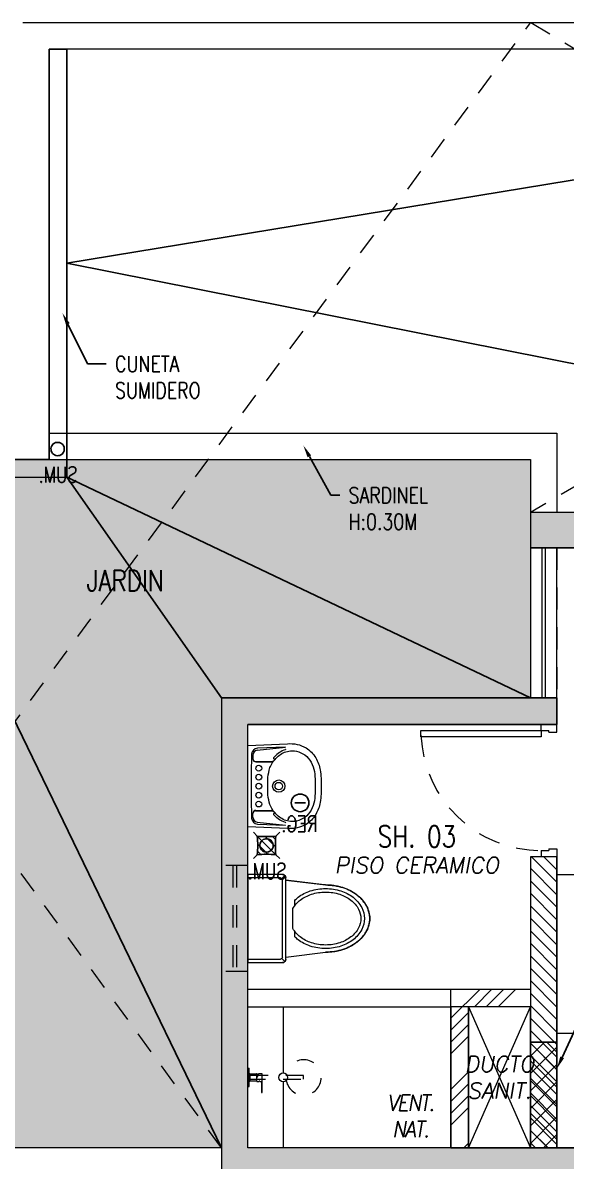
# Model space of a CAD drawing. Header units: millimetres. Extents: x -3 to 53, y -110 to 39.
# Drawn here: x 1.83 to 4.9, y -73.11 to -66.66 of the extents above; entities that cross this region are included whole.
import ezdxf
from ezdxf import colors
from ezdxf.entities.mleader import LeaderData, LeaderLine
from ezdxf.enums import TextEntityAlignment as Align
from ezdxf.math import Vec2, Vec3

# ---------------------------------------------------------------- set-up
doc = ezdxf.new("R2010")
doc.units = ezdxf.units.MM
doc.linetypes.add('HIDDEN2', pattern=[0.1875, 0.125, -0.0625])
for name, color, linetype in [('A-EST HATCH', 8, 'Continuous'), ('A-EST PLACAS', 8, 'Continuous'), ('A-EST VIGAS', 8, 'HIDDEN2'), ('A-JARDIN', 8, 'Continuous'), ('A-LINEAS', 8, 'Continuous'), ('A-MURO BAJO', 8, 'Continuous'), ('A-MURO_P10 CF', 8, 'Continuous'), ('A-MURO_P14', 8, 'Continuous'), ('A-PROYECCIONES', 8, 'HIDDEN2'), ('A-SANITARIOS', 8, 'Continuous'), ('A-TEXTO-ACABADO PISO', 8, 'Continuous'), ('A-TEXTO-INDICACIONES', 8, 'Continuous'), ('A-VIDRIOS', 8, 'Continuous'), ('DLP_MOBILIARIO', 8, 'Continuous'), ('DLP_TEXTO AMBIENTE', 8, 'Continuous')]:
    doc.layers.add(name, color=color, linetype=linetype)
doc.layers.add('A-MUROS', color=8, linetype='Continuous', lineweight=30)
doc.layers.add('DLP_MURO ALTO', color=8, linetype='Continuous', lineweight=20)
doc.styles.add('ROMANS', font='ROMANS.shx', dxfattribs={"oblique": 10})
doc.styles.add('TXT_COTAS', font='romans.shx', dxfattribs={"width": 0.8})

# ---------------------------------------------------------------- blocks, each defined once
blk = doc.blocks.new('TEXTO DUCTOS PT')
at = {"layer": 'A-TEXTO-INDICACIONES', "insert": (3.175, -6.45), "char_height": 0.09, "width": 0.4157, "attachment_point": 5, "style": 'ROMANS'}
blk.add_mtext('\\pxsm1,t16;DUCTO SANIT.', dxfattribs=at)
blk = doc.blocks.new('*U254')
at = {"color": 8}
for p, q in [((-0.0526, 0.0526), (-0.0746, 0.0746)), ((0.0526, 0.0526), (0.0746, 0.0746)), ((-0.0526, -0.0526), (0.0526, 0.0526)), ((-0.051, 0.0331), (-0.0331, 0.051)), ((-0.0501, -0.008), (0.008, 0.05)), ((-0.008, -0.05), (0.0501, 0.008)), ((-0.0526, -0.0526), (-0.0746, -0.0746)), ((0.0331, -0.051), (0.051, -0.0331)), ((0.0526, -0.0526), (0.0746, -0.0746))]:
    blk.add_line(p, q, dxfattribs=at)
for centre, major_axis, start_param, end_param in [((0, 0.5882), (0.1673, 0.5115), 3.359812, 3.55544), ((-0.5912, 0), (-0.5144, 0.1682), 3.360366, 3.554886), ((0, 0), (0.0118, 0.036), 5.813820330443059, 12.09700563762265), ((0.5912, 0), (-0.5144, 0.1682), 0.218773, 0.413293), ((0, -0.5882), (-0.5115, 0.1673), -1.352577, -1.156949)]:
    blk.add_ellipse(centre, major_axis=major_axis, ratio=1, start_param=start_param, end_param=end_param, dxfattribs=at)
at = {"layer": 'A-TEXTO-INDICACIONES', "color": 8, "style": 'ROMANS', "width": 0.75}
blk.add_text('SUM.', height=0.09, dxfattribs=at).set_placement((-0.1125, -0.1903))
blk = doc.blocks.new('*U258')
at = {"color": 8, "linetype": 'Continuous'}
blk.add_line((0.0296, 0), (-0.0296, 0), dxfattribs=at)
blk.add_circle((0, 0), 0.05, dxfattribs=at)
at = {"layer": 'A-TEXTO-INDICACIONES', "color": 8, "style": 'ROMANS', "width": 0.75}
blk.add_text('REG.', height=0.09, dxfattribs=at).set_placement((-0.0994, -0.1644))
blk = doc.blocks.new('*U253')
at = {"color": 8}
blk.add_ellipse((0, 0), major_axis=(0.0118, 0.036), ratio=1, start_param=5.813820330443059, end_param=12.09700563762265, dxfattribs=at)
at = {"layer": 'A-TEXTO-INDICACIONES', "color": 8, "style": 'ROMANS', "width": 0.75}
blk.add_text('SUM.', height=0.09, dxfattribs=at).set_placement((-0.1125, -0.1903))
blk = doc.blocks.new('TEXTO AMBIENTES AZ')
at = {"layer": 'A-TEXTO-ACABADO PISO', "color": 8, "lineweight": 0, "insert": (2.7068, -5.2026), "char_height": 0.09, "attachment_point": 2, "style": 'ROMANS'}
blk.add_mtext_dynamic_manual_height_columns('PISO CERAMICO', width=1.20225, gutter_width=12.5, heights=[0], dxfattribs=at)
at = {"layer": 'DLP_TEXTO AMBIENTE', "color": 8, "lineweight": 0, "style": 'ROMANS', "width": 0.8}
for s, p in [('JARDIN', (1.0551, -3.6958, 0)), ('SH. 03', (2.7068, -5.1452))]:
    blk.add_text(s, height=0.12, dxfattribs=at).set_placement(p, align=Align.CENTER)
blk = doc.blocks.new('ducha marsano')
at = {"color": 8, "linetype": 'HIDDEN2', "lineweight": 0, "ltscale": 0.5, "extrusion": (-4.9425e-10, -7.91123e-10, -1)}
for p, q in [((-0.01, 0), (0.01, 0)), ((0.01, 0), (0.01, -0.3155)), ((-0.0205, -0.08), (-0.0205, -0.0601)), ((-0.0155, -0.058), (-0.0157, -0.058)), ((-0.01, -0.3155), (-0.01, 0)), ((0.0225, -0.0515), (-0.0001, -0.0515)), ((0.0225, -0.0515), (0.0225, -0.0627)), ((0.021, -0.0815), (-0.019, -0.0815)), ((0.025, -0.0815), (0.021, -0.0815)), ((0.0225, -0.0682), (0.0225, -0.077)), ((0.0225, -0.077), (0.025, -0.077)), ((0.025, -0.077), (0.0771, -0.077)), ((0.0771, -0.0815), (0.025, -0.0815)), ((0.0771, -0.077), (0.0816, -0.077)), ((0.0816, -0.0815), (0.0771, -0.0815)), ((0.0816, -0.077), (0.082, -0.077)), ((0.082, -0.0815), (0.0816, -0.0815)), ((0.082, -0.077), (0.084, -0.077)), ((0.084, -0.0815), (0.082, -0.0815)), ((0.0855, -0.0785), (0.0855, -0.08)), ((0.01, -0.3155), (-0.01, -0.3155))]:
    blk.add_line(p, q, dxfattribs=at)
for centre, radius, start, end in [((-0.0004, -0.0462), 0.02, 323.95812, 354.92979), ((0.0004, -0.0462), 0.02, 185.07021, 195.2705), ((0.019, -0.08), 0.0015, 270, 360), ((-0.084, -0.0785), 0.0015, 90, 180), ((-0.084, -0.08), 0.0015, 180, 270), ((0, -0.3155), 0.1, 95.73917, 84.26083)]:
    blk.add_arc(centre, radius, start, end, dxfattribs=at)
at = {"color": 8, "linetype": 'HIDDEN2', "lineweight": 0, "ltscale": 0.5, "extrusion": (-4.94252e-10, -7.91124e-10, -1)}
blk.add_ellipse((0, -0.0515), major_axis=(-0.0225, -0.0095), ratio=0.001448, start_param=0.425436, end_param=1.567366, dxfattribs=at)
at = {"color": 8, "linetype": 'HIDDEN2', "lineweight": 0, "ltscale": 0.5}
for points, degree in [([(-0.0305, 0), (0, 0), (0.0305, 0)], 2), ([(0.0305, 0), (0.0415, 0), (0.0525, 0)], 2), ([(0.0525, 0), (0.0525, -0.0038), (0.0525, -0.0075)], 2), ([(-0.0525, 0), (-0.0525, -0.0038), (-0.0525, -0.0075)], 2), ([(-0.0525, 0), (-0.0415, 0), (-0.0305, 0)], 2), ([(-0.0525, -0.0075), (-0.0525, -0.0075), (-0.0525, -0.0075)], 2), ([(0.0305, -0.008), (0, -0.008), (-0.0305, -0.008)], 2), ([(-0.0215, -0.008), (-0.0215, -0.0093), (-0.0215, -0.0105)], 2), ([(-0.021, -0.011), (-0.007, -0.011), (0.007, -0.011), (0.021, -0.011)], 3), ([(-0.02, -0.011), (-0.02, -0.0294), (-0.02, -0.0477)], 2), ([(-0.0197, -0.048), (0, -0.048), (0.0197, -0.048)], 2), ([(0.02, -0.011), (0.02, -0.0294), (0.02, -0.0477)], 2), ([(0.0215, -0.008), (0.0215, -0.0093), (0.0215, -0.0105)], 2)]:
    blk.add_open_spline(points, degree=degree, dxfattribs=at)
for points, weights in [([(-0.0525, -0.0075), (-0.0525, -0.0075), (-0.0525, -0.0075)], [1, 0.990847086912, 0.982266230892]), ([(-0.052, -0.008), (-0.0525, -0.008), (-0.0525, -0.0075)], [1, 0.707106781193, 1]), ([(-0.0215, -0.0105), (-0.0215, -0.011), (-0.021, -0.011)], [1, 0.70710678154, 1]), ([(-0.02, -0.0477), (-0.02, -0.048), (-0.0197, -0.048)], [1, 0.707106780138, 1]), ([(0.02, -0.0477), (0.02, -0.048), (0.0197, -0.048)], [1, 0.707106779703, 1]), ([(0.0211, -0.011), (0.0211, -0.011), (0.021, -0.011)], [1, 0.992411795776, 1]), ([(0.052, -0.008), (0.0521, -0.008), (0.0521, -0.008)], [1, 0.992411795771, 1])]:
    blk.add_rational_spline(points, weights, degree=2, dxfattribs=at)
for points, knots in [([(-0.0305, -0.008), (-0.0332, -0.008), (-0.0374, -0.008), (-0.0424, -0.008), (-0.0458, -0.008), (-0.0486, -0.008), (-0.0512, -0.008), (-0.052, -0.008), (-0.052, -0.008)], [0, 0, 0, 0, 8.104572, 12.495263, 16.885954, 21.276645, 25.667336, 33.771908, 33.771908, 33.771908, 33.771908]), ([(0.0225, -0.0682), (0.0225, -0.0682), (0.0225, -0.0682), (0.0225, -0.0679), (0.0224, -0.0677), (0.0224, -0.0672), (0.0224, -0.0669), (0.0223, -0.0662), (0.0223, -0.0658), (0.0223, -0.0652), (0.0223, -0.0648), (0.0224, -0.0641), (0.0224, -0.0638), (0.0224, -0.0633), (0.0225, -0.0631), (0.0225, -0.0628), (0.0225, -0.0627), (0.0225, -0.0627)], [0.4148436, 0.4148436, 0.4148436, 0.4148436, 0.5185541, 0.5185541, 0.6222645, 0.6222645, 0.7259759, 0.7259759, 0.8296873, 0.8296873, 0.9333987, 0.9333987, 1.03711, 1.03711, 1.1408205, 1.1408205, 1.2445309, 1.2445309, 1.2445309, 1.2445309]), ([(0.052, -0.008), (0.052, -0.008), (0.0512, -0.008), (0.0486, -0.008), (0.0458, -0.008), (0.0424, -0.008), (0.0374, -0.008), (0.0332, -0.008), (0.0305, -0.008)], [0, 0, 0, 0, 8.104572, 12.495263, 16.885954, 21.276645, 25.667336, 33.771908, 33.771908, 33.771908, 33.771908])]:
    blk.add_open_spline(points, degree=3, knots=knots, dxfattribs=at)
for points, weights, degree, knots in [([(0.0211, -0.011), (0.0211, -0.011), (0.0211, -0.011), (0.0211, -0.011), (0.0214, -0.0109), (0.0215, -0.0107), (0.0215, -0.0105)], [0.918641037743, 0.918640949346, 0.918640860949, 0.918640772552, 0.789223156395, 0.789223156395, 0.918640772552], 3, [0.1238988, 0.1238988, 0.1238988, 0.1238988, 0.1238993, 0.1238993, 0.1238993, 0.78603, 0.78603, 0.78603, 0.78603]), ([(0.0521, -0.008), (0.0521, -0.008), (0.0521, -0.008), (0.0525, -0.0079), (0.0525, -0.0075)], [0.918641037749, 0.918640905153, 0.918640772558, 0.724517853988, 0.918640772558], 2, [0.1238988, 0.1238988, 0.1238988, 0.1238993, 0.1238993, 0.7860311, 0.7860311, 0.7860311])]:
    blk.add_rational_spline(points, weights, degree=degree, knots=knots, dxfattribs=at)
blk = doc.blocks.new('SIFON JET_PLANTA')
at = {"color": 8, "lineweight": 0}
for p, q in [((-0.215, 0.2181, 0), (-0.44, 0.19, 0)), ((-0.215, -0.23, 0), (-0.215, 0.23, 0)), ((-0.2091, 0.2441, 0), (-0.1921, 0.2271, 0)), ((-0.195, 0.25, 0), (0, 0.25, 0)), ((-0.195, -0.22, 0), (-0.195, 0.22, 0)), ((-0.185, 0.23, 0), (0, 0.23, 0)), ((0, 0.25, 0), (0, -0.25, 0)), ((-0.265, 0.0718, 0), (-0.265, 0.1028, 0)), ((-0.255, -0.0562, 0), (-0.255, 0.0562, 0)), ((-0.265, -0.1028, 0), (-0.265, -0.0718, 0)), ((-0.215, -0.2181, 0), (-0.44, -0.19, 0)), ((-0.2091, -0.2441, 0), (-0.1921, -0.2271, 0)), ((0, -0.25, 0), (-0.195, -0.25, 0)), ((0, -0.23, 0), (-0.185, -0.23, 0))]:
    blk.add_line(p, q, dxfattribs=at)
at = {"color": 8, "lineweight": 0, "extrusion": (-2.64698e-23, 6.61744e-24, -1)}
for p, q in [((-0.4322, 0.191, 0), (-0.215, 0.2181, 0)), ((-0.215, 0.2278, 0), (-0.2149, 0.2323, 0)), ((-0.215, 0.2234, 0), (-0.215, 0.2278, 0)), ((-0.215, 0.2181, 0), (-0.215, 0.2234, 0)), ((-0.2149, 0.2323, 0), (-0.2142, 0.2356, 0)), ((-0.2142, 0.2356, 0), (-0.2129, 0.239, 0)), ((-0.2129, 0.239, 0), (-0.211, 0.2419, 0)), ((-0.211, 0.2419, 0), (-0.2091, 0.2441, 0)), ((-0.2091, 0.2441, 0), (-0.2077, 0.2455, 0)), ((-0.2077, 0.2455, 0), (-0.2055, 0.247, 0)), ((-0.2055, 0.247, 0), (-0.2007, 0.2492, 0)), ((-0.2007, 0.2492, 0), (-0.195, 0.25, 0)), ((-0.195, 0.25, 0), (-0.195, 0.25, 0)), ((-0.195, 0.25, 0), (-0.1605, 0.25, 0)), ((-0.1605, 0.25, 0), (-0.0975, 0.25, 0)), ((-0.0975, 0.25, 0), (-0.0323, 0.25, 0)), ((-0.0323, 0.25, 0), (0, 0.25, 0)), ((0, 0.25, 0), (0, -0.25, 0)), ((-0.6251, 0.1276, 0), (-0.6206, 0.1314, 0)), ((-0.6206, 0.1314, 0), (-0.6168, 0.1344, 0)), ((-0.6168, 0.1344, 0), (-0.6106, 0.1389, 0)), ((-0.6106, 0.1389, 0), (-0.6061, 0.142, 0)), ((-0.6061, 0.142, 0), (-0.6, 0.1461, 0)), ((-0.6, 0.1461, 0), (-0.5963, 0.1484, 0)), ((-0.5963, 0.1484, 0), (-0.5908, 0.1517, 0)), ((-0.5908, 0.1517, 0), (-0.5862, 0.1543, 0)), ((-0.5862, 0.1543, 0), (-0.5794, 0.158, 0)), ((-0.5794, 0.158, 0), (-0.5693, 0.1629, 0)), ((-0.5693, 0.1629, 0), (-0.5517, 0.1703, 0)), ((-0.5517, 0.1703, 0), (-0.5465, 0.1722, 0)), ((-0.5465, 0.1722, 0), (-0.5385, 0.1749, 0)), ((-0.5385, 0.1749, 0), (-0.5346, 0.176, 0)), ((-0.5346, 0.176, 0), (-0.5265, 0.1784, 0)), ((-0.5265, 0.1784, 0), (-0.5216, 0.1797, 0)), ((-0.5216, 0.1797, 0), (-0.5148, 0.1813, 0)), ((-0.5148, 0.1813, 0), (-0.5079, 0.1829, 0)), ((-0.5079, 0.1829, 0), (-0.5016, 0.1842, 0)), ((-0.5016, 0.1842, 0), (-0.4865, 0.1867, 0)), ((-0.4865, 0.1867, 0), (-0.4763, 0.188, 0)), ((-0.4763, 0.188, 0), (-0.4726, 0.1884, 0)), ((-0.4726, 0.1884, 0), (-0.4636, 0.1892, 0)), ((-0.4636, 0.1892, 0), (-0.4549, 0.1897, 0)), ((-0.4549, 0.1897, 0), (-0.449, 0.1899, 0)), ((-0.449, 0.1899, 0), (-0.44, 0.19, 0)), ((-0.44, 0.19, 0), (-0.4322, 0.191, 0)), ((-0.6779, 0.0582, 0), (-0.6745, 0.0655, 0)), ((-0.6745, 0.0655, 0), (-0.6722, 0.0699, 0)), ((-0.6745, 0.0655, 0), (-0.6745, 0.0655, 0)), ((-0.6722, 0.0699, 0), (-0.6705, 0.0728, 0)), ((-0.6705, 0.0728, 0), (-0.669, 0.0755, 0)), ((-0.669, 0.0755, 0), (-0.6672, 0.0785, 0)), ((-0.6672, 0.0785, 0), (-0.665, 0.082, 0)), ((-0.665, 0.082, 0), (-0.6634, 0.0845, 0)), ((-0.6634, 0.0845, 0), (-0.6611, 0.088, 0)), ((-0.6611, 0.088, 0), (-0.657, 0.0936, 0)), ((-0.657, 0.0936, 0), (-0.6534, 0.0984, 0)), ((-0.657, 0.0936, 0), (-0.657, 0.0936, 0)), ((-0.6534, 0.0984, 0), (-0.6503, 0.1023, 0)), ((-0.6534, 0.0984, 0), (-0.6534, 0.0984, 0)), ((-0.6503, 0.1023, 0), (-0.6453, 0.108, 0)), ((-0.6453, 0.108, 0), (-0.6386, 0.1152, 0)), ((-0.6386, 0.1152, 0), (-0.6326, 0.121, 0)), ((-0.6326, 0.121, 0), (-0.6299, 0.1235, 0)), ((-0.6299, 0.1235, 0), (-0.6251, 0.1276, 0)), ((-0.69, 0, 0), (-0.6899, 0.0044, 0)), ((-0.6899, 0.0044, 0), (-0.6897, 0.0096, 0)), ((-0.6897, 0.0096, 0), (-0.6893, 0.014, 0)), ((-0.6893, 0.014, 0), (-0.6887, 0.0194, 0)), ((-0.6887, 0.0194, 0), (-0.6881, 0.0236, 0)), ((-0.6881, 0.0236, 0), (-0.6872, 0.0284, 0)), ((-0.6881, 0.0236, 0), (-0.6881, 0.0236, 0)), ((-0.6872, 0.0284, 0), (-0.6867, 0.031, 0)), ((-0.6867, 0.031, 0), (-0.6855, 0.0361, 0)), ((-0.6855, 0.0361, 0), (-0.6838, 0.0421, 0)), ((-0.6855, 0.0361, 0), (-0.6855, 0.0361, 0)), ((-0.6838, 0.0421, 0), (-0.6819, 0.048, 0)), ((-0.6838, 0.0421, 0), (-0.6838, 0.0421, 0)), ((-0.6819, 0.048, 0), (-0.6804, 0.0521, 0)), ((-0.6804, 0.0521, 0), (-0.6793, 0.0547, 0)), ((-0.6793, 0.0547, 0), (-0.6779, 0.0582, 0)), ((-0.6899, -0.0065, 0), (-0.69, 0, 0)), ((-0.6896, -0.0111, 0), (-0.6899, -0.0065, 0)), ((-0.6891, -0.0164, 0), (-0.6896, -0.0111, 0)), ((-0.6881, -0.0232, 0), (-0.6891, -0.0164, 0)), ((-0.6876, -0.0264, 0), (-0.6881, -0.0232, 0)), ((-0.687, -0.0296, 0), (-0.6876, -0.0264, 0)), ((-0.6864, -0.0321, 0), (-0.687, -0.0296, 0)), ((-0.6855, -0.0361, 0), (-0.6864, -0.0321, 0)), ((-0.6838, -0.0419, 0), (-0.6855, -0.0361, 0)), ((-0.6827, -0.0457, 0), (-0.6838, -0.0419, 0)), ((-0.6814, -0.0492, 0), (-0.6827, -0.0457, 0)), ((-0.6803, -0.0522, 0), (-0.6814, -0.0492, 0)), ((-0.6792, -0.0551, 0), (-0.6803, -0.0522, 0)), ((-0.6779, -0.0581, 0), (-0.6792, -0.0551, 0)), ((-0.677, -0.0602, 0), (-0.6779, -0.0581, 0)), ((-0.6751, -0.0642, 0), (-0.677, -0.0602, 0)), ((-0.6722, -0.0699, 0), (-0.6751, -0.0642, 0)), ((-0.6706, -0.0727, 0), (-0.6722, -0.0699, 0)), ((-0.6679, -0.0774, 0), (-0.6706, -0.0727, 0)), ((-0.6646, -0.0826, 0), (-0.6679, -0.0774, 0)), ((-0.6623, -0.0862, 0), (-0.6646, -0.0826, 0)), ((-0.6599, -0.0897, 0), (-0.6623, -0.0862, 0)), ((-0.6554, -0.0958, 0), (-0.6599, -0.0897, 0)), ((-0.6494, -0.1032, 0), (-0.6554, -0.0958, 0)), ((-0.6458, -0.1074, 0), (-0.6494, -0.1032, 0)), ((-0.64, -0.1137, 0), (-0.6458, -0.1074, 0)), ((-0.6379, -0.1158, 0), (-0.64, -0.1137, 0)), ((-0.6347, -0.119, 0), (-0.6379, -0.1158, 0)), ((-0.6335, -0.1201, 0), (-0.6347, -0.119, 0)), ((-0.6347, -0.119, 0), (-0.6347, -0.119, 0)), ((-0.6318, -0.1217, 0), (-0.6335, -0.1201, 0)), ((-0.6305, -0.123, 0), (-0.6318, -0.1217, 0)), ((-0.6318, -0.1217, 0), (-0.6318, -0.1217, 0)), ((-0.6288, -0.1244, 0), (-0.6305, -0.123, 0)), ((-0.6276, -0.1255, 0), (-0.6288, -0.1244, 0)), ((-0.6262, -0.1268, 0), (-0.6276, -0.1255, 0)), ((-0.6245, -0.1281, 0), (-0.6262, -0.1268, 0)), ((-0.6235, -0.1291, 0), (-0.6245, -0.1281, 0)), ((-0.6245, -0.1281, 0), (-0.6245, -0.1281, 0)), ((-0.6223, -0.13, 0), (-0.6235, -0.1291, 0)), ((-0.6215, -0.1307, 0), (-0.6223, -0.13, 0)), ((-0.6204, -0.1315, 0), (-0.6215, -0.1307, 0)), ((-0.6193, -0.1324, 0), (-0.6204, -0.1315, 0)), ((-0.6179, -0.1335, 0), (-0.6193, -0.1324, 0)), ((-0.6168, -0.1344, 0), (-0.6179, -0.1335, 0)), ((-0.6153, -0.1355, 0), (-0.6168, -0.1344, 0)), ((-0.6142, -0.1363, 0), (-0.6153, -0.1355, 0)), ((-0.612, -0.1379, 0), (-0.6142, -0.1363, 0)), ((-0.6086, -0.1403, 0), (-0.612, -0.1379, 0)), ((-0.607, -0.1415, 0), (-0.6086, -0.1403, 0)), ((-0.6058, -0.1422, 0), (-0.607, -0.1415, 0)), ((-0.6039, -0.1435, 0), (-0.6058, -0.1422, 0)), ((-0.602, -0.1448, 0), (-0.6039, -0.1435, 0)), ((-0.6004, -0.1458, 0), (-0.602, -0.1448, 0)), ((-0.5987, -0.1469, 0), (-0.6004, -0.1458, 0)), ((-0.5964, -0.1483, 0), (-0.5987, -0.1469, 0)), ((-0.595, -0.1492, 0), (-0.5964, -0.1483, 0)), ((-0.5936, -0.15, 0), (-0.595, -0.1492, 0)), ((-0.5918, -0.1511, 0), (-0.5936, -0.15, 0)), ((-0.5896, -0.1524, 0), (-0.5918, -0.1511, 0)), ((-0.5871, -0.1538, 0), (-0.5896, -0.1524, 0)), ((-0.5833, -0.1559, 0), (-0.5871, -0.1538, 0)), ((-0.5781, -0.1587, 0), (-0.5833, -0.1559, 0)), ((-0.5759, -0.1598, 0), (-0.5781, -0.1587, 0)), ((-0.5738, -0.1608, 0), (-0.5759, -0.1598, 0)), ((-0.5702, -0.1625, 0), (-0.5738, -0.1608, 0)), ((-0.5675, -0.1637, 0), (-0.5702, -0.1625, 0)), ((-0.5659, -0.1645, 0), (-0.5675, -0.1637, 0)), ((-0.5644, -0.1652, 0), (-0.5659, -0.1645, 0)), ((-0.5614, -0.1664, 0), (-0.5644, -0.1652, 0)), ((-0.5598, -0.1671, 0), (-0.5614, -0.1664, 0)), ((-0.5568, -0.1683, 0), (-0.5598, -0.1671, 0)), ((-0.5543, -0.1693, 0), (-0.5568, -0.1683, 0)), ((-0.551, -0.1706, 0), (-0.5543, -0.1693, 0)), ((-0.5491, -0.1713, 0), (-0.551, -0.1706, 0)), ((-0.5465, -0.1722, 0), (-0.5491, -0.1713, 0)), ((-0.5449, -0.1728, 0), (-0.5465, -0.1722, 0)), ((-0.5428, -0.1735, 0), (-0.5449, -0.1728, 0)), ((-0.5412, -0.174, 0), (-0.5428, -0.1735, 0)), ((-0.5385, -0.1749, 0), (-0.5412, -0.174, 0)), ((-0.5352, -0.1759, 0), (-0.5385, -0.1749, 0)), ((-0.5385, -0.1749, 0), (-0.5385, -0.1749, 0)), ((-0.5321, -0.1768, 0), (-0.5352, -0.1759, 0)), ((-0.5296, -0.1775, 0), (-0.5321, -0.1768, 0)), ((-0.5267, -0.1783, 0), (-0.5296, -0.1775, 0)), ((-0.5238, -0.1791, 0), (-0.5267, -0.1783, 0)), ((-0.5267, -0.1783, 0), (-0.5267, -0.1783, 0)), ((-0.5217, -0.1796, 0), (-0.5238, -0.1791, 0)), ((-0.5177, -0.1807, 0), (-0.5217, -0.1796, 0)), ((-0.5151, -0.1813, 0), (-0.5177, -0.1807, 0)), ((-0.5118, -0.1821, 0), (-0.5151, -0.1813, 0)), ((-0.5094, -0.1826, 0), (-0.5118, -0.1821, 0)), ((-0.5066, -0.1832, 0), (-0.5094, -0.1826, 0)), ((-0.5022, -0.184, 0), (-0.5066, -0.1832, 0)), ((-0.4974, -0.1849, 0), (-0.5022, -0.184, 0)), ((-0.495, -0.1854, 0), (-0.4974, -0.1849, 0)), ((-0.4974, -0.1849, 0), (-0.4974, -0.1849, 0)), ((-0.4936, -0.1856, 0), (-0.495, -0.1854, 0)), ((-0.4916, -0.1859, 0), (-0.4936, -0.1856, 0)), ((-0.4884, -0.1864, 0), (-0.4916, -0.1859, 0)), ((-0.4862, -0.1867, 0), (-0.4884, -0.1864, 0)), ((-0.4824, -0.1872, 0), (-0.4862, -0.1867, 0)), ((-0.4812, -0.1874, 0), (-0.4824, -0.1872, 0)), ((-0.4785, -0.1877, 0), (-0.4812, -0.1874, 0)), ((-0.4761, -0.188, 0), (-0.4785, -0.1877, 0)), ((-0.4735, -0.1883, 0), (-0.4761, -0.188, 0)), ((-0.4695, -0.1887, 0), (-0.4735, -0.1883, 0)), ((-0.4651, -0.189, 0), (-0.4695, -0.1887, 0)), ((-0.4639, -0.1891, 0), (-0.4651, -0.189, 0)), ((-0.4651, -0.189, 0), (-0.4651, -0.189, 0)), ((-0.4619, -0.1893, 0), (-0.4639, -0.1891, 0)), ((-0.4592, -0.1894, 0), (-0.4619, -0.1893, 0)), ((-0.4568, -0.1896, 0), (-0.4592, -0.1894, 0)), ((-0.455, -0.1897, 0), (-0.4568, -0.1896, 0)), ((-0.4518, -0.1898, 0), (-0.455, -0.1897, 0)), ((-0.449, -0.1899, 0), (-0.4518, -0.1898, 0)), ((-0.4467, -0.1899, 0), (-0.449, -0.1899, 0)), ((-0.4428, -0.19, 0), (-0.4467, -0.1899, 0)), ((-0.44, -0.19, 0), (-0.4428, -0.19, 0)), ((-0.215, -0.2181, 0), (-0.44, -0.19, 0)), ((-0.215, -0.227, 0), (-0.215, -0.2181, 0)), ((-0.215, -0.23, 0), (-0.215, -0.227, 0)), ((-0.2147, -0.2335, 0), (-0.215, -0.23, 0)), ((-0.2138, -0.2369, 0), (-0.2147, -0.2335, 0)), ((-0.2126, -0.2395, 0), (-0.2138, -0.2369, 0)), ((-0.2138, -0.2369, 0), (-0.2138, -0.2369, 0)), ((-0.2108, -0.2423, 0), (-0.2126, -0.2395, 0)), ((-0.2126, -0.2395, 0), (-0.2126, -0.2395, 0)), ((-0.2091, -0.2441, 0), (-0.2108, -0.2423, 0)), ((-0.2108, -0.2423, 0), (-0.2108, -0.2423, 0)), ((-0.2108, -0.2423, 0), (-0.2108, -0.2423, 0)), ((-0.209, -0.244, 0), (-0.2091, -0.2441, 0)), ((-0.2067, -0.2462, 0), (-0.209, -0.244, 0)), ((-0.209, -0.244, 0), (-0.209, -0.244, 0)), ((-0.2029, -0.2484, 0), (-0.2067, -0.2462, 0)), ((-0.2067, -0.2462, 0), (-0.2067, -0.2462, 0)), ((-0.1995, -0.2495, 0), (-0.2029, -0.2484, 0)), ((-0.2029, -0.2484, 0), (-0.2029, -0.2484, 0)), ((-0.195, -0.25, 0), (-0.1995, -0.2495, 0)), ((0, -0.25, 0), (-0.195, -0.25, 0))]:
    blk.add_line(p, q, dxfattribs=at)
at = {"color": 8, "lineweight": 0, "elevation": 0}
for points in [[(-0.265, 0.1028, 0.0362), (-0.2844, 0.1202, 0.08725), (-0.3535, 0.1565, 0.077598), (-0.44, 0.17, 0.077598), (-0.5265, 0.1565, 0.08725), (-0.5956, 0.1202, 0.105601), (-0.6443, 0.0627, 0.12364), (-0.66, 0, 0.12364), (-0.6443, -0.0627, 0.105601), (-0.5956, -0.1202, 0.08725), (-0.5265, -0.1565, 0.077598), (-0.44, -0.17, 0.077598)], [(-0.255, 0.0562, 0.100268), (-0.2967, 0.1044, 0.08725), (-0.3596, 0.1374, 0.077598), (-0.44, 0.15, 0.077598), (-0.5204, 0.1374, 0.08725), (-0.5833, 0.1044, 0.105601), (-0.6266, 0.0532, 0.12364), (-0.64, 0, 0.12364), (-0.6266, -0.0532, 0.105601), (-0.5833, -0.1044, 0.08725), (-0.5204, -0.1374, 0.077598), (-0.44, -0.15, 0.077598)], [(-0.44, -0.15, 0.077598), (-0.3596, -0.1374, 0.08725), (-0.2967, -0.1044, 0.100268), (-0.255, -0.0562, 0.12364)], [(-0.44, -0.17, 0.077598), (-0.3535, -0.1565, 0.08725), (-0.2844, -0.1202, 0.0362), (-0.265, -0.1028, 0.12364)]]:
    blk.add_lwpolyline(points, format="xyb", dxfattribs=at)
at = {"color": 8, "lineweight": 0}
for centre, radius, start, end in [((-0.195, 0.23, 0), 0.02, 90, 180), ((-0.185, 0.22, 0), 0.01, 90, 180), ((-0.4939, -0.0273, 0), 0.203, 127.23483, 151.40883), ((-0.4613, -0.0702, 0), 0.257, 107.47412, 127.23483), ((-0.44, -0.1379, 0), 0.3279, 90, 107.47412), ((-0.544, 0, 0), 0.146, 151.40883, 180), ((-0.544, 0, 0), 0.146, 180, 208.59117), ((-0.4939, 0.0273, 0), 0.203, 208.59117, 232.76517), ((-0.4613, 0.0702, 0), 0.257, 232.76517, 252.52588), ((-0.44, 0.1379, 0), 0.3279, 252.52588, 270), ((-0.195, -0.23, 0), 0.02, 180, 270), ((-0.185, -0.22, 0), 0.01, 180, 270)]:
    blk.add_arc(centre, radius, start, end, dxfattribs=at)
blk = doc.blocks.new('BOWL-ITALGRIF_VARADERO_01')
at = {"color": 8, "lineweight": 0}
for p, q in [((-0.2032, -0.1971), (-0.2208, -0.038)), ((0.2032, -0.1971), (0.2208, -0.038)), ((-0.1404, -0.2077), (-0.1424, -0.1083)), ((-0.1375, -0.205), (-0.1375, -0.1117)), ((0.1375, -0.205), (0.1375, -0.1117)), ((0.1404, -0.2077), (0.1424, -0.1083)), ((-0.1753, -0.222), (-0.1544, -0.222)), ((0.1753, -0.222), (0.1544, -0.222))]:
    blk.add_line(p, q, dxfattribs=at)
for points in [[(-0.0917, 0.1589, -0.02989), (-0.0456, 0.1646, -0.007822), (0.0456, 0.1646, -0.02989), (0.0918, 0.1589, -0.091737), (0.1601, 0.1343, -0.112496), (0.2175, 0.0792, -0.147885), (0.2402, -0.0257), (0.23, -0.25), (-0.23, -0.25), (-0.2402, -0.0257, -0.147885), (-0.2175, 0.0792, -0.112496), (-0.1601, 0.1343, -0.091737)], [(-0.0496, -0.1363, -0.062677), (-0.1048, -0.1249, -0.110639), (-0.1576, -0.091, -0.120976), (-0.195, -0.0344, -0.061198), (-0.2, 0, -0.21707), (-0.1593, 0.092, -0.174983), (-0.0545, 0.1298, -0.010618), (0, 0.131, -0.010618), (0.0545, 0.1298, -0.174983), (0.1593, 0.092, -0.21707), (0.2, 0, -0.061198), (0.195, -0.0344, -0.120976), (0.1576, -0.091, -0.110639), (0.1048, -0.1249, -0.062677), (0.0496, -0.1363, -0.017583), (0, -0.138, -0.017583)]]:
    blk.add_lwpolyline(points, format="xyb", close=True, dxfattribs=at)
for points in [[(-0.2216, -0.0381), (-0.2145, -0.1954, 0.390823), (-0.1807, -0.2288, 0.017524), (0.1807, -0.2288, 0.390823), (0.2145, -0.1954), (0.2216, -0.0381)], [(-0.2072, -0.035, 0.005), (-0.2064, -0.038, 0.121292), (-0.166, -0.0996, 0.007977), (-0.1624, -0.1031)], [(0.2072, -0.035, -0.005), (0.2064, -0.038, -0.121292), (0.166, -0.0996, -0.007977), (0.1624, -0.1031)]]:
    blk.add_lwpolyline(points, format="xyb", dxfattribs=at)
for centre, radius in [((0, -0.075), 0.035), ((0, -0.075), 0.0215), ((-0.1015, -0.1885), 0.0165), ((-0.051, -0.1885), 0.0165), ((0, -0.1885), 0.0165), ((0.051, -0.1885), 0.0165), ((0.1015, -0.1885), 0.0165)]:
    blk.add_circle(centre, radius, dxfattribs=at)
for centre, radius, start, end in [((-0.1583, -0.0987), 0.006, 226.64309, 46.64309), ((-0.1404, -0.1083), 0.002, 54.36186, 181.13739), ((-0.1355, -0.1117), 0.002, 56.71088, 180), ((0.1048, -0.1249), 9.094947017729287e-16, 0, 217.6714), ((0.1355, -0.1117), 0.002, 0, 123.28912), ((0.1404, -0.1083), 0.002, 358.86261, 125.63814), ((0.1583, -0.0987), 0.006, 133.35691, 313.35691), ((-0.1753, -0.194), 0.028, 186.31112, 270), ((-0.1545, -0.205), 0.017, 270, 0), ((-0.1544, -0.208), 0.014, 270, 1.13739), ((0.1545, -0.205), 0.017, 180, 270), ((0.1544, -0.208), 0.014, 178.86261, 270), ((0.1753, -0.194), 0.028, 270, 353.68888)]:
    blk.add_arc(centre, radius, start, end, dxfattribs=at)
blk = doc.blocks.new('*U144')
at = {"color": 8, "lineweight": 0}
for p, q in [((0.01, 0.705), (0.01, 0.75)), ((0.1, 0.715), (0.055, 0.715)), ((0.055, 0.705), (0.055, 0.715)), ((0.1, 0.715), (0.1, 0.75)), ((0.055, 0.705), (0.01, 0.705)), ((0.055, 0.045), (0.01, 0.045)), ((0.01, 0.045), (0.01, 0)), ((0.055, 0.045), (0.055, 0.035)), ((0.1, 0.035), (0.055, 0.035)), ((0.1, 0.035), (0.1, 0))]:
    blk.add_line(p, q, dxfattribs=at)
blk.add_lwpolyline([(0.78, 0.07), (0.78, 0.035), (0.1, 0.035), (0.1, 0.07)], close=True, dxfattribs=at)
at = {"color": 8, "linetype": 'HIDDEN2', "lineweight": 0}
blk.add_arc((0.0996, 0.0341), 0.6809, 2.23015, 89.96723, dxfattribs=at)
blk = doc.blocks.new('SOFA SEC')
at = {"color": 8, "lineweight": 0}
for p, q in [((0, 0.65), (0.1, 0.65)), ((0.1, 0.65), (0.1, 0.1)), ((0.5, 0.65), (0.1, 0.65)), ((0.75, 0.65), (0.75, 0.1)), ((1.4, 0.65), (1.4, 0.1)), ((0.1, 0.1), (2.05, 0.1))]:
    blk.add_line(p, q, dxfattribs=at)
blk.add_lwpolyline([(0.5, 1.55), (0.5, 0.65), (2.05, 0.65), (2.05, 0), (0, 0), (0, 1.55)], close=True, dxfattribs=at)
blk = doc.blocks.new('DPTO 65_D2')
at = {"layer": 'A-EST VIGAS', "color": 8, "lineweight": 0}
for p, q in [((-5.7501, 1.6, 0), (-5.9001, 1.6)), ((-5.8351, 1.6, 0), (-5.8351, 1, 0)), ((-5.8151, 1.6, 0), (-5.8151, 1, 0)), ((-5.7501, 1, 0), (-5.9001, 1))]:
    blk.add_line(p, q, dxfattribs=at)
at = {"layer": 'A-LINEAS', "color": 8, "lineweight": 0}
for p, q in [((-5.5501, 0.8), (-5.5501, 0.425)), ((-4.5001, 0.8), (-4.1501, 0)), ((-4.5001, 0), (-4.1501, 0.8)), ((-5.5501, 0.375), (-5.5501, 0))]:
    blk.add_line(p, q, dxfattribs=at)
blk.add_circle((-5.5501, 0.4, 0), 0.025, dxfattribs=at)
at = {"layer": 'A-MURO BAJO', "color": 8, "lineweight": 0}
for p, q in [((1.4999, 6.375), (-7.0251, 6.375)), ((0.5999, 6.225), (-6.8751, 6.225)), ((-6.8751, 6.225), (-6.8751, 3.9)), ((-6.8751, 3.9), (-8.7001, 3.9)), ((-4.1501, 3.4), (-4.1501, 2.55)), ((-4.0001, 2.55), (-4.0001, 3.4)), ((-5.7501, 0.9), (-4.6001, 0.9)), ((-5.7501, 0.8), (-4.6001, 0.8))]:
    blk.add_line(p, q, dxfattribs=at)
at = {"layer": 'A-MUROS', "color": 8, "lineweight": 0}
for p, q in [((-4.1501, 3.6), (-4.1501, 3.4)), ((-2.55, 3.6), (-4.1501, 3.6)), ((-2.55, 3.4), (-4.1501, 3.4)), ((-5.9001, 2.55), (-4.0001, 2.55)), ((-5.9001, 2.55), (-5.9001, -0.075)), ((-4.0001, 2.55), (-4.0001, 2.4)), ((-5.7501, 0), (-5.7501, 2.4)), ((-4.0001, 2.4), (-5.7501, 2.4, 0)), ((-4.1501, 1.65), (-4.1501, 0.9)), ((-4.0001, 1.65), (-4.1501, 1.65, 0)), ((-4.0001, 1.65), (-4.0001, 0)), ((-4.6001, 0), (-4.6001, 0.9)), ((-4.6001, 0.9), (-4.1501, 0.9)), ((-4.1501, 0.8, 0), (-4.5001, 0.8, 0)), ((-4.5001, 0.8, 0), (-4.5001, 0, 0)), ((-4.1501, 0, 0), (-4.1501, 0.8, 0)), ((-4.6001, 0), (-5.7501, 0)), ((-4.5001, 0, 0), (-4.1501, 0, 0)), ((-4.0001, 0), (1.4999, 0))]:
    blk.add_line(p, q, dxfattribs=at)
at = {"layer": 'A-PROYECCIONES', "color": 8, "lineweight": 0}
blk.add_line((-5.9001, 0), (-8.8501, 4.05), dxfattribs=at)
for points in [[(-8.8501, 0), (-4.1501, 6.375)], [(0.5999, 6.375), (-4.1501, 3.6)], [(0.6, 3.55), (-4.1501, 6.375)]]:
    blk.add_lwpolyline(points, dxfattribs=at)
at = {"layer": 'A-VIDRIOS', "color": 8, "lineweight": 0}
for p, q in [((-4.0851, 3.4), (-4.0851, 2.55)), ((-4.0651, 2.55), (-4.0651, 3.4))]:
    blk.add_line(p, q, dxfattribs=at)
at = {"layer": 'DLP_MURO ALTO', "color": 8, "lineweight": 0}
blk.add_line((-5.9001, 0), (-8.8501, 0), dxfattribs=at)
at = {"layer": 'A-SANITARIOS', "color": 8, "lineweight": 0, "rotation": 270}
blk.add_blockref('BOWL-ITALGRIF_VARADERO_01', (-5.5001, 2.05, 0), dxfattribs=at)
at = {"layer": 'A-SANITARIOS', "color": 8, "lineweight": 0, "extrusion": (-3.60286e-08, 4.49068e-08, -1), "zscale": -1, "rotation": 1.33122320889257e-06}
blk.add_blockref('SIFON JET_PLANTA', (5.7501, 1.3, 0), dxfattribs=at)
at = {"layer": 'A-SANITARIOS', "color": 8, "lineweight": 0, "extrusion": (7.91123e-10, 4.9425e-10, -1), "rotation": 270.0000007003572}
blk.add_blockref('ducha marsano', (5.7501, 0.4, 0), dxfattribs=at)
at = {"layer": 'DLP_MOBILIARIO', "color": 8, "lineweight": 0}
for name, p, rotation in [('*U144', (-3.9901, 2.4), 180), ('SOFA SEC', (-4.0001, 0), 359.9995671478982)]:
    blk.add_blockref(name, p, dxfattribs=dict(at, rotation=rotation))
blk = doc.blocks.new('Estruc_AZ')
at = {"layer": 'A-EST HATCH', "lineweight": 0}
h = blk.add_hatch(color=8, dxfattribs=at)
h.dxf.hatch_style = 1
h.paths.add_polyline_path([(-6.3, -0.45), (-4.7, -0.45), (-4.7, -0.65), (-6.3, -0.65)])
h.paths.add_polyline_path([(-6.3, -7.6), (-4.7, -7.6), (-4.7, -7.8), (-6.3, -7.8)])
h.paths.add_polyline_path([(-2.95, -6.75), (-4.85, -6.75), (-4.85, -6.6), (-3.1, -6.6), (-3.1, -4.2), (-8.8501, -4.2), (-8.8501, -4.05), (-3.1, -4.05), (-3.1, -1.65), (-4.85, -1.65), (-4.85, -1.5), (-2.95, -1.5)])
at = {"layer": 'A-EST PLACAS', "color": 8, "lineweight": 0}
for points in [[(-6.3, -0.45), (-4.7, -0.45), (-4.7, -0.65), (-6.3, -0.65)], [(-2.95, -6.75), (-4.85, -6.75), (-4.85, -6.6), (-3.1, -6.6), (-3.1, -4.2), (-8.8501, -4.2), (-8.8501, -4.05), (-3.1, -4.05), (-3.1, -1.65), (-4.85, -1.65), (-4.85, -1.5), (-2.95, -1.5)]]:
    blk.add_lwpolyline(points, close=True, dxfattribs=at)
at = {"layer": 'A-EST VIGAS', "color": 8, "lineweight": 0}
for p, q in [((-4.85, -0.65), (-4.85, -1.5)), ((-4.7, -0.65), (-4.7, -1.5))]:
    blk.add_line(p, q, dxfattribs=at)
blk = doc.blocks.new('TEXTO NOTAS AZ')
at = {"layer": 'A-TEXTO-INDICACIONES', "color": 8, "lineweight": 0, "insert": (2.6718, -6.6688), "char_height": 0.09, "width": 0.4157, "attachment_point": 5, "style": 'ROMANS'}
blk.add_mtext('\\pxsm1,qc,t16;{\\W0.9;\\T0.9;VENT. NAT.}', dxfattribs=at)
at = {"layer": 'A-TEXTO-INDICACIONES', "color": 8, "lineweight": 0}
ml = blk.add_multileader_mtext('Standard', dxfattribs=at)
ml.set_content('\\pxsm1;PARAPETO\\P\\pt16;H:1.40M', color=8, style='TXT_COTAS')
ml.set_leader_properties(color=7)
ml.build(insert=Vec2(0, 0))
ml.multileader.update_dxf_attribs({"dogleg_length": 0.05, "arrow_head_size": 0.07})
ctx = ml.context
ctx.base_point, ctx.char_height, ctx.arrow_head_size, ctx.landing_gap_size, ctx.plane_origin = Vec3(-0.3131, -3.2553), 0.09, 0.07, 0.05, Vec3(-0.7568, -3.1784)
notes = []
notes.append((ctx, [(0, (1, 1, 0), (-0.3631, -3.2553), (1, 0), 0.05, [(0, [(-0.6217, -2.8695)], 0, [])])]))
ctx.mtext.insert, ctx.mtext.rotation, ctx.mtext.width, ctx.mtext.defined_height, ctx.mtext.flow_direction = Vec3(-0.2631, -3.2103), 6.283185, 1.024058, 0.5146, 5
ml = blk.add_multileader_mtext('Standard', dxfattribs=at)
ml.set_content('\\pxsm1,t16;SARDINEL H:0.30M', color=8, style='TXT_COTAS')
ml.set_leader_properties(color=7)
ml.build(insert=Vec2(0, 0))
ml.multileader.update_dxf_attribs({"dogleg_length": 0.05, "arrow_head_size": 0.07})
ctx = ml.context
ctx.base_point, ctx.char_height, ctx.arrow_head_size, ctx.landing_gap_size, ctx.plane_origin = Vec3(2.2703, -3.152), 0.09, 0.07, 0.05, Vec3(3.2936, -3.1791)
notes.append((ctx, [(1, (1, 1, 0), (2.2203, -3.152), (1, 0), 0.05, [(0, [(2.0641, -2.8701)], 0, [])])]))
ctx.mtext.insert, ctx.mtext.width, ctx.mtext.defined_height, ctx.mtext.flow_direction = Vec3(2.3203, -3.107), 0.570987, 0.5146, 5
for ctx, leaders in notes:
    for number, flags, end, landing, length, lines in leaders:
        leader = LeaderData()
        leader.index, (leader.has_last_leader_line, leader.has_dogleg_vector, leader.attachment_direction) = number, flags
        leader.last_leader_point, leader.dogleg_vector, leader.dogleg_length = Vec3(end), Vec3(landing), length
        for number, points, colour, breaks in lines:
            line = LeaderLine()
            line.index, line.vertices, line.color, line.breaks = number, Vec3.list(points), colors.encode_raw_color(colour), breaks
            leader.lines.append(line)
        ctx.leaders.append(leader)
blk = doc.blocks.new('IISS-AZ')
at = {"color": 8}
for p, q in [((-39.2498, -0.625, 0), (-46.6248, -1.8375, 0)), ((-46.6248, -1.8375, 0), (-39.2498, -3.2999, 0)), ((-45.7498, -6.85, 0), (-47.5873, -3.053, 0)), ((-43.9998, -4.3, 0), (-46.6248, -3.05, 0)), ((-46.6248, -3.05, 0), (-45.7498, -4.3, 0))]:
    blk.add_line(p, q, dxfattribs=at)
at = {"elevation": 0}
blk.add_lwpolyline([(-46.6248, -0.625), (-46.7248, -0.625), (-46.7248, -2.95), (-48.5498, -2.9559), (-48.5499, -3.0559), (-46.6248, -3.05)], close=True, dxfattribs=at)
at = {"ltscale": 0.05, "xscale": -1}
for name, p in [('*U253', (-46.6773, -2.8899, 0)), ('*U258', (-45.3043, -4.8947, 0)), ('*U254', (-45.4943, -5.136, 0))]:
    blk.add_blockref(name, p, dxfattribs=at)
at = {"layer": 'A-TEXTO-INDICACIONES'}
ml = blk.add_multileader_mtext('Standard', dxfattribs=at)
ml.set_content('\\pxsm1,t16;CUNETA SUMIDERO', color=256, style='TXT_COTAS')
ml.set_leader_properties(color=7)
ml.build(insert=Vec2(0, 0))
ml.multileader.update_dxf_attribs({"dogleg_length": 0.05, "arrow_head_size": 0.07})
ctx = ml.context
ctx.base_point, ctx.char_height, ctx.arrow_head_size, ctx.landing_gap_size, ctx.plane_origin = Vec3(-46.4022, -2.4081, 0), 0.09, 0.07, 0.05, Vec3(-46.8002, -2.0327, 0)
notes = []
notes.append((ctx, [(0, (1, 1, 0), (-46.5092, -2.4081, 0), (1, 0), 0.107, [(0, [(-46.6503, -2.1193, 0)], 0, [])])]))
ctx.mtext.insert, ctx.mtext.width, ctx.mtext.defined_height, ctx.mtext.flow_direction = Vec3(-46.3522, -2.3631, 0), 0.583248, 0.8046, 5
for ctx, leaders in notes:
    for number, flags, end, landing, length, lines in leaders:
        leader = LeaderData()
        leader.index, (leader.has_last_leader_line, leader.has_dogleg_vector, leader.attachment_direction) = number, flags
        leader.last_leader_point, leader.dogleg_vector, leader.dogleg_length = Vec3(end), Vec3(landing), length
        for number, points, colour, breaks in lines:
            line = LeaderLine()
            line.index, line.vertices, line.color, line.breaks = number, Vec3.list(points), colors.encode_raw_color(colour), breaks
            leader.lines.append(line)
        ctx.leaders.append(leader)
blk = doc.blocks.new('arq.')
h = blk.add_hatch()
h.set_pattern_fill('_USER', color=8, scale=0.07, angle=135, double=1, pattern_type=0)
h.set_pattern_definition([(135, (63.192965, -71.1388), (-0.04949747, -0.04949747), []), (225, (63.192965, -71.1388), (0.04949747, -0.04949747), [])])
h.paths.add_polyline_path([(105.9127, -71.1388), (105.9127, -70.5388), (106.0627, -70.5388), (106.0627, -71.1388)])
at = {"layer": 'A-JARDIN', "ltscale": 0.5}
h = blk.add_hatch(dxfattribs=at)
h.set_pattern_fill('AR-SAND', color=8, scale=0.0025)
h.set_pattern_definition([(37.5, (166.04783, -0.33881), (-0.00400008, 0.12235331), [0, -0.09652, 0, -0.10795, 0, -0.1031875]), (7.5, (166.04783, -0.33881), (0.11238082, 0.17920628), [0, -0.05207, 0, -0.086995, 0, -0.0333375]), (327.5, (165.96972, -0.33881), (0.19774809, 0.0003593), [0, -0.03175, 0, -0.1143, 0, -0.149225]), (317.5, (165.96972, -0.33881), (0.1908891, 0.05573233), [0, -0.015875, 0, -0.07493, 0, -0.085725])])
h.paths.add_polyline_path([(101.3627, -67.2389), (101.3625, -71.1388), (104.1625, -71.1388), (104.1625, -68.5888), (105.9125, -68.5888), (105.9125, -67.5388), (105.9125, -67.2389)])
h.paths.add_polyline_path([(101.3627, -75.1888), (101.3625, -71.2888), (104.1625, -71.2888), (104.1625, -73.8388), (105.9125, -73.8388), (105.9125, -74.8888), (105.9104, -75.1889), (104.5479, -75.1889), (103.1877, -75.1888)])
h.paths.add_polyline_path([(121.0629, -64.9138), (124.1125, -64.9138), (124.1125, -69.0638), (123.5125, -69.0638), (123.5125, -70.4638), (121.0627, -70.4638), (121.0627, -70.6139), (121.0625, -70.6139), (121.0625, -69.4639), (120.4125, -69.4639), (120.4125, -69.7888), (117.9625, -69.7889), (117.9625, -67.7388), (121.0629, -67.7388)])
h.paths.add_polyline_path([(121.5125, -77.5139), (124.1125, -77.5139), (124.1125, -71.9638), (121.5129, -71.9638), (121.5129, -71.8139), (121.5125, -71.8139), (121.5125, -72.9639), (120.4125, -72.9639), (120.4125, -72.6388), (117.9625, -72.6388), (117.9625, -74.6889), (121.5124, -74.6788)])
at = {"layer": 'A-MURO_P10 CF', "lineweight": 0}
h = blk.add_hatch(dxfattribs=at)
h.set_pattern_fill('ANSI34', color=8, scale=0.015)
h.set_pattern_definition([(45, (89.1127, -31.07883), (-0.2020558, 0.2020558), []), (45, (89.18005, -31.07883), (-0.2020558, 0.2020558), []), (45, (89.2474, -31.07883), (-0.2020558, 0.2020558), []), (45, (89.31475, -31.07883), (-0.2020558, 0.2020558), [])])
h.paths.add_polyline_path([(105.5627, -72.0889), (105.4627, -72.0889), (105.4627, -71.2888), (105.5627, -71.2888)])
h.paths.add_polyline_path([(105.9127, -72.0889), (105.4627, -72.0889), (105.4627, -72.1889), (105.9127, -72.1889)])
h.paths.add_polyline_path([(105.5627, -70.3388), (105.4627, -70.3388), (105.4627, -71.1388), (105.5627, -71.1388)])
h.paths.add_polyline_path([(105.9127, -70.3388), (105.4627, -70.3388), (105.4627, -70.2388), (105.9127, -70.2388)])
at = {"layer": 'A-MURO_P14', "lineweight": 0}
h = blk.add_hatch(dxfattribs=at)
h.set_pattern_fill('_USER', color=8, scale=0.05, angle=135, pattern_type=0)
h.set_pattern_definition([(135, (124.262695, 29.536167), (-0.03535534, -0.03535534), [])])
h.paths.add_polyline_path([(111.5627, -74.8389), (109.9127, -74.8389), (109.9127, -74.6889), (111.5627, -74.6889)])
h.paths.add_polyline_path([(113.2127, -73.9639), (111.7127, -73.9639), (111.7127, -73.8139), (113.2127, -73.8139)])
h.paths.add_polyline_path([(113.2127, -74.8389), (113.3627, -74.8389), (113.3627, -73.8139), (113.2127, -73.8139)])
h.paths.add_polyline_path([(115.0127, -74.8389), (113.3627, -74.8389), (113.3627, -74.6889), (115.0127, -74.6889)])
h.paths.add_polyline_path([(111.5627, -67.5888), (109.9127, -67.5888), (109.9127, -67.7388), (111.5627, -67.7388)])
h.paths.add_polyline_path([(113.2127, -68.4638), (111.7127, -68.4638), (111.7127, -68.6138), (113.2127, -68.6138)])
h.paths.add_polyline_path([(113.2127, -67.5888), (113.3627, -67.5888), (113.3627, -68.6138), (113.2127, -68.6138)])
h.paths.add_polyline_path([(115.0127, -67.5888), (113.3627, -67.5888), (113.3627, -67.7388), (115.0127, -67.7388)])
h.paths.add_polyline_path([(120.9127, -69.4638), (120.5127, -69.4638), (120.5127, -69.6138), (120.9127, -69.6138)])
h.paths.add_polyline_path([(121.3627, -72.8138), (120.5127, -72.8138), (120.5127, -72.9638), (121.3627, -72.9638)])
h.paths.add_polyline_path([(106.0627, -72.9388), (105.9127, -72.9388), (105.9127, -71.2889), (106.0627, -71.2889)])
h.paths.add_polyline_path([(106.0627, -69.4888), (105.9127, -69.4888), (105.9127, -71.1388), (106.0627, -71.1388)])
at = {"color": 8}
blk.add_lwpolyline([(105.9127, -71.1388), (105.9127, -70.5388), (106.0627, -70.5388), (106.0627, -71.1388)], close=True, dxfattribs=at)
at = {"layer": 'A-MURO_P10 CF', "color": 8, "lineweight": 0}
for points in [[(105.9127, -70.3388), (105.4627, -70.3388), (105.4627, -70.2388), (105.9127, -70.2388)], [(105.5627, -70.3388), (105.4627, -70.3388), (105.4627, -71.1388), (105.5627, -71.1388)]]:
    blk.add_lwpolyline(points, close=True, dxfattribs=at)
at = {"layer": 'A-MURO_P14', "color": 8, "lineweight": 0}
blk.add_lwpolyline([(106.0627, -69.4888), (105.9127, -69.4888), (105.9127, -71.1388), (106.0627, -71.1388)], close=True, dxfattribs=at)
at = {"color": 8}
blk.add_blockref('IISS-AZ', (149.9127, -64.2888), dxfattribs=at)
at = {"layer": 'A-TEXTO-INDICACIONES', "color": 8}
blk.add_blockref('TEXTO NOTAS AZ', (102.5627, -64.2889), dxfattribs=at)
at = {"layer": 'A-TEXTO-INDICACIONES', "color": 8, "lineweight": 0}
blk.add_blockref('TEXTO DUCTOS PT', (102.5627, -64.2888), dxfattribs=at)
at = {"layer": 'DLP_TEXTO AMBIENTE', "color": 8}
blk.add_blockref('TEXTO AMBIENTES AZ', (102.5627, -64.2889), dxfattribs=at)
at = {"layer": 'A-TEXTO-INDICACIONES', "color": 8}
ml = blk.add_multileader_mtext('Standard', dxfattribs=at)
ml.set_content('MURO REGISTRO DRYWALL', color=8, style='TXT_COTAS')
ml.set_leader_properties(color=7)
ml.build(insert=Vec2(0, 0))
ml.multileader.update_dxf_attribs({"dogleg_length": 0.05, "arrow_head_size": 0.07})
ctx = ml.context
ctx.base_point, ctx.char_height, ctx.arrow_head_size, ctx.landing_gap_size, ctx.plane_origin = Vec3(106.2899, -70.3065, 0), 0.09, 0.07, 0.05, Vec3(106.636, -69.561, 0)
ctx.text_align_type = 2
notes = []
notes.append((ctx, [(1, (1, 1, 0), (106.2399, -70.3065, 0), (1, 0), 0.05, [(0, [(106.0627, -70.6888, 0)], 0, [])])]))
ctx.mtext.insert, ctx.mtext.width, ctx.mtext.defined_height, ctx.mtext.alignment, ctx.mtext.flow_direction = Vec3(106.8233, -70.2615, 0), 0.700992, 0.8046, 3, 5
for ctx, leaders in notes:
    for number, flags, end, landing, length, lines in leaders:
        leader = LeaderData()
        leader.index, (leader.has_last_leader_line, leader.has_dogleg_vector, leader.attachment_direction) = number, flags
        leader.last_leader_point, leader.dogleg_vector, leader.dogleg_length = Vec3(end), Vec3(landing), length
        for number, points, colour, breaks in lines:
            line = LeaderLine()
            line.index, line.vertices, line.color, line.breaks = number, Vec3.list(points), colors.encode_raw_color(colour), breaks
            leader.lines.append(line)
        ctx.leaders.append(leader)
at = {"color": 8}
blk.add_blockref('DPTO 65_D2', (110.0628, -71.1388), dxfattribs=at)
at = {"layer": 'A-MURO BAJO', "color": 8, "lineweight": 0}
for points in [[(103.1877, -67.0888), (106.0627, -67.0888), (106.0627, -67.5388)], [(103.1877, -67.2388), (105.9127, -67.2388), (105.9127, -67.5388)]]:
    blk.add_lwpolyline(points, dxfattribs=at)
at = {"layer": 'A-MURO BAJO', "color": 8, "xscale": -1}
blk.add_blockref('Estruc_AZ', (101.2127, -67.0888), dxfattribs=at)

msp = doc.modelspace()

# ---------------------------------------------------------------- block references
at = {"color": 7}
msp.add_blockref('arq.', (-101.2125, -1.8936), dxfattribs=at)

doc.saveas('drawing.dxf')
